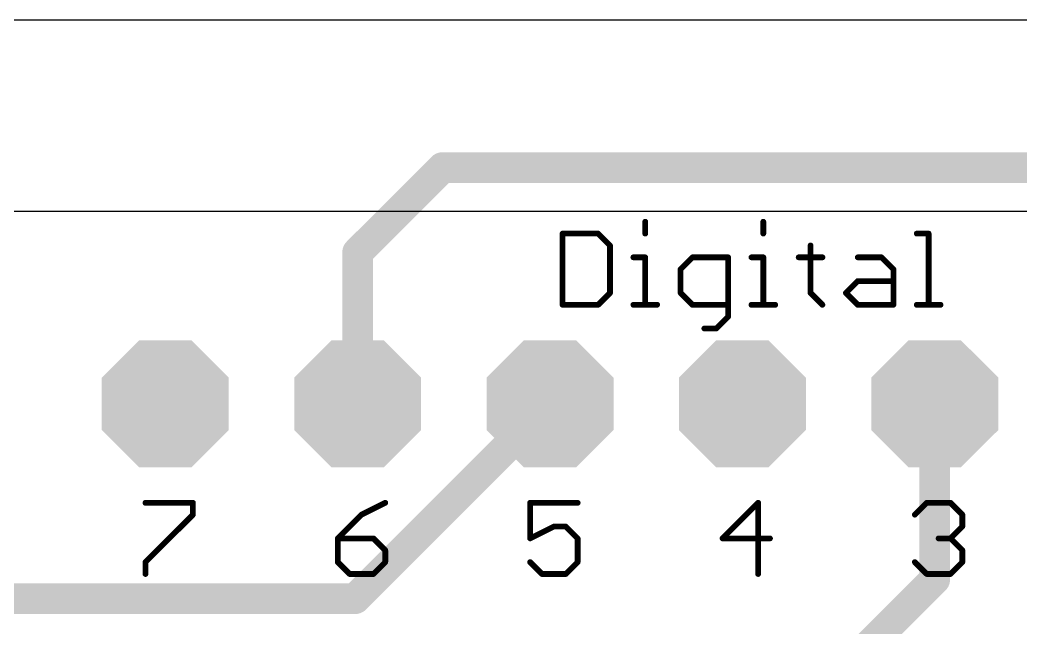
# Model space of a CAD drawing. Extents: x -5.4 to 69.8, y 0.1 to 57.2.
# Drawn here: x 45.02 to 58.24, y 49.22 to 57.25 of the extents above; entities that cross this region are included whole.
import ezdxf

# ---------------------------------------------------------------- set-up
doc = ezdxf.new("R2010")
doc.units = 0
for name, color, linetype in [('1', 22, 'CONTINUOUS'), ('17', 82, 'CONTINUOUS'), ('20', 7, 'CONTINUOUS'), ('21', 253, 'CONTINUOUS')]:
    doc.layers.add(name, color=color, linetype=linetype)

# ---------------------------------------------------------------- blocks, each defined once
blk = doc.blocks.new('OCTAGONP')
at = {"const_width": 0.5}
blk.add_lwpolyline([(-0.25, -0.1036), (-0.25, 0.1036), (-0.1036, 0.25), (0.1036, 0.25), (0.25, 0.1036), (0.25, -0.1036), (0.1036, -0.25), (-0.1036, -0.25), (-0.25, -0.1036), (-0.25, 0.1036)], dxfattribs=at)

msp = doc.modelspace()

# ---------------------------------------------------------------- linework, layer by layer
at = {"layer": '1', "const_width": 0.4064}
for points in [[(49.48, 54.18), (50.6, 55.3)], [(50.6, 55.3), (65.6, 55.3)], [(49.48, 52.18), (49.48, 54.18)], [(49.4462, 49.6062), (52.02, 52.18)], [(57.0992, 52.1792), (57.1, 52.18)], [(57.0992, 49.8602), (57.0992, 52.1792)], [(55.8194, 48.5804), (57.0992, 49.8602)], [(42.7736, 49.6062), (49.4462, 49.6062)]]:
    msp.add_lwpolyline(points, dxfattribs=at)
at = {"layer": '1', "const_width": 0.2032}
for points in [[(50.6, 55.4016, 1), (50.6, 55.1984)], [(50.6718, 55.2282, 1), (50.5282, 55.3718)], [(49.5816, 54.18, 1), (49.3784, 54.18)], [(49.4082, 54.2518, 1), (49.5518, 54.1082)], [(52.0918, 52.1082, 1), (51.9482, 52.2518)], [(57.2008, 52.1792, 1), (56.9976, 52.1792)], [(57.0274, 52.251, 1), (57.171, 52.1074)], [(57.1718, 52.1082, 1), (57.0282, 52.2518)], [(49.3784, 52.18, 1), (49.5816, 52.18)], [(56.9976, 49.8602, 1), (57.2008, 49.8602)], [(57.171, 49.7884, 1), (57.0274, 49.932)], [(49.3744, 49.678, 1), (49.518, 49.5344)], [(49.4462, 49.5046, 1), (49.4462, 49.7078)]]:
    msp.add_lwpolyline(points, format="xyb", dxfattribs=at)
at = {"layer": '20'}
for p, q in [((69.47, 57.25), (-0.05, 57.25)), ((65.736, 54.72), (1.22, 54.72))]:
    msp.add_line(p, q, dxfattribs=at)
at = {"layer": '21', "const_width": 0.0381}
for points in [[(53.2964, 54.5855, 1), (53.2583, 54.5855)], [(54.8556, 54.5855, 1), (54.8175, 54.5855)], [(52.1851, 54.4478, 1), (52.1851, 54.4097)], [(52.2042, 54.4287, 1), (52.1661, 54.4287)], [(52.6689, 54.4422, 1), (52.6419, 54.4152)], [(52.6554, 54.4097, 1), (52.6554, 54.4478)], [(56.8627, 54.4478, 1), (56.8627, 54.4097)], [(57.0385, 54.4287, 1), (57.0004, 54.4287)], [(57.0195, 54.4097, 1), (57.0195, 54.4478)], [(53.2583, 54.4287, 1), (53.2964, 54.4287)], [(54.8175, 54.4287, 1), (54.8556, 54.4287)], [(52.8312, 54.2719, 1), (52.7931, 54.2719)], [(52.7987, 54.2585, 1), (52.8256, 54.2854)], [(55.4793, 54.2719, 1), (55.4412, 54.2719)], [(53.1206, 54.1342, 1), (53.1206, 54.0961)], [(53.2964, 54.1152, 1), (53.2583, 54.1152)], [(53.2774, 54.0961, 1), (53.2774, 54.1342)], [(53.9011, 54.1342, 1), (53.9011, 54.0961)], [(53.9145, 54.1017, 1), (53.8876, 54.1286)], [(54.3904, 54.1152, 1), (54.3523, 54.1152)], [(54.3714, 54.0961, 1), (54.3714, 54.1342)], [(54.6798, 54.1342, 1), (54.6798, 54.0961)], [(54.8556, 54.1152, 1), (54.8175, 54.1152)], [(54.8366, 54.0961, 1), (54.8366, 54.1342)], [(55.3035, 54.1342, 1), (55.3035, 54.0961)], [(55.617, 54.0961, 1), (55.617, 54.1342)], [(56.0839, 54.1342, 1), (56.0839, 54.0961)], [(56.4109, 54.1286, 1), (56.384, 54.1017)], [(56.3975, 54.0961, 1), (56.3975, 54.1342)], [(53.7633, 53.9584, 1), (53.7252, 53.9584)], [(53.7308, 53.9719, 1), (53.7578, 53.9449)], [(56.5733, 53.9584, 1), (56.5352, 53.9584)], [(56.5408, 53.9449, 1), (56.5677, 53.9719)], [(56.0839, 53.8207, 1), (56.0839, 53.7826)], [(56.0974, 53.7882, 1), (56.0705, 53.8151)], [(56.5542, 53.7826, 1), (56.5542, 53.8207)], [(52.7931, 53.6449, 1), (52.8312, 53.6449)], [(52.8256, 53.6314, 1), (52.7987, 53.6583)], [(53.7578, 53.6583, 1), (53.7308, 53.6314)], [(53.7252, 53.6449, 1), (53.7633, 53.6449)], [(55.4737, 53.6583, 1), (55.4468, 53.6314)], [(55.4412, 53.6449, 1), (55.4793, 53.6449)], [(55.9406, 53.6583, 1), (55.9137, 53.6314)], [(55.9137, 53.6583, 1), (55.9406, 53.6314)], [(52.1851, 53.5072, 1), (52.1851, 53.4691)], [(52.1661, 53.4881, 1), (52.2042, 53.4881)], [(52.6419, 53.5016, 1), (52.6689, 53.4746)], [(52.6554, 53.4691, 1), (52.6554, 53.5072)], [(53.1206, 53.5072, 1), (53.1206, 53.4691)], [(53.2583, 53.4881, 1), (53.2964, 53.4881)], [(53.4342, 53.4691, 1), (53.4342, 53.5072)], [(53.9011, 53.5072, 1), (53.9011, 53.4691)], [(53.8876, 53.4746, 1), (53.9145, 53.5016)], [(54.3714, 53.4691, 1), (54.3714, 53.5072)], [(54.6798, 53.5072, 1), (54.6798, 53.4691)], [(54.8175, 53.4881, 1), (54.8556, 53.4881)], [(54.9933, 53.4691, 1), (54.9933, 53.5072)], [(55.6036, 53.4746, 1), (55.6305, 53.5016)], [(56.0839, 53.5072, 1), (56.0839, 53.4691)], [(56.0705, 53.4746, 1), (56.0974, 53.5016)], [(56.5352, 53.4881, 1), (56.5733, 53.4881)], [(56.5542, 53.4691, 1), (56.5542, 53.5072)], [(56.8627, 53.5072, 1), (56.8627, 53.4691)], [(57.0004, 53.4881, 1), (57.0385, 53.4881)], [(57.1762, 53.4691, 1), (57.1762, 53.5072)], [(54.3523, 53.3313, 1), (54.3904, 53.3313)], [(54.3848, 53.3179, 1), (54.3579, 53.3448)], [(54.0578, 53.1936, 1), (54.0578, 53.1555)], [(54.2011, 53.188, 1), (54.2281, 53.1611)], [(54.2146, 53.1555, 1), (54.2146, 53.1936)], [(46.6776, 50.8918, 1), (46.6776, 50.8537)], [(47.3237, 50.8727, 1), (47.2856, 50.8727)], [(47.3047, 50.8537, 1), (47.3047, 50.8918)], [(49.8532, 50.8557, 1), (49.8361, 50.8897)], [(51.7576, 50.8918, 1), (51.7576, 50.8537)], [(51.7766, 50.8727, 1), (51.7385, 50.8727)], [(52.3847, 50.8537, 1), (52.3847, 50.8918)], [(54.7869, 50.8727, 1), (54.7488, 50.8727)], [(54.7814, 50.8592, 1), (54.7544, 50.8862)], [(56.9943, 50.8918, 1), (56.9943, 50.8537)], [(57.0078, 50.8592, 1), (56.9809, 50.8862)], [(57.3214, 50.8862, 1), (57.2944, 50.8592)], [(57.3079, 50.8537, 1), (57.3079, 50.8918)], [(47.2856, 50.7159, 1), (47.3237, 50.7159)], [(47.3181, 50.7025, 1), (47.2912, 50.7294)], [(49.5226, 50.733, 1), (49.5396, 50.6989)], [(49.5446, 50.7025, 1), (49.5176, 50.7294)], [(56.8241, 50.7294, 1), (56.8511, 50.7025)], [(57.4837, 50.7159, 1), (57.4456, 50.7159)], [(57.4512, 50.7025, 1), (57.4781, 50.7294)], [(52.0711, 50.5782, 1), (52.0711, 50.5401)], [(52.0796, 50.5421, 1), (52.0626, 50.5762)], [(52.2414, 50.5726, 1), (52.2144, 50.5457)], [(52.2279, 50.5401, 1), (52.2279, 50.5782)], [(57.4456, 50.5592, 1), (57.4837, 50.5592)], [(57.4781, 50.5457, 1), (57.4512, 50.5726)], [(49.2176, 50.4215, 1), (49.2176, 50.3834)], [(49.2366, 50.4024, 1), (49.1985, 50.4024)], [(49.2041, 50.4159, 1), (49.2311, 50.3889)], [(49.7014, 50.4159, 1), (49.6744, 50.3889)], [(49.6879, 50.3834, 1), (49.6879, 50.4215)], [(51.7491, 50.4194, 1), (51.7661, 50.3854)], [(51.7385, 50.4024, 1), (51.7766, 50.4024)], [(52.4037, 50.4024, 1), (52.3656, 50.4024)], [(52.3712, 50.3889, 1), (52.3981, 50.4159)], [(54.2976, 50.4215, 1), (54.2976, 50.3834)], [(54.2841, 50.4159, 1), (54.3111, 50.3889)], [(54.9246, 50.3834, 1), (54.9246, 50.4215)], [(57.1511, 50.4215, 1), (57.1511, 50.3834)], [(57.3214, 50.4159, 1), (57.2944, 50.3889)], [(57.2944, 50.4159, 1), (57.3214, 50.3889)], [(57.3079, 50.3834, 1), (57.3079, 50.4215)], [(49.8637, 50.2456, 1), (49.8256, 50.2456)], [(49.8312, 50.2322, 1), (49.8581, 50.2591)], [(57.4837, 50.2456, 1), (57.4456, 50.2456)], [(57.4512, 50.2322, 1), (57.4781, 50.2591)], [(46.6966, 50.0889, 1), (46.6585, 50.0889)], [(46.6641, 50.1023, 1), (46.6911, 50.0754)], [(49.2311, 50.1023, 1), (49.2041, 50.0754)], [(49.1985, 50.0889, 1), (49.2366, 50.0889)], [(49.8256, 50.0889, 1), (49.8637, 50.0889)], [(49.8581, 50.0754, 1), (49.8312, 50.1023)], [(51.7711, 50.1023, 1), (51.7441, 50.0754)], [(52.3656, 50.0889, 1), (52.4037, 50.0889)], [(52.3981, 50.0754, 1), (52.3712, 50.1023)], [(56.8511, 50.1023, 1), (56.8241, 50.0754)], [(57.4456, 50.0889, 1), (57.4837, 50.0889)], [(57.4781, 50.0754, 1), (57.4512, 50.1023)], [(49.3743, 49.9512, 1), (49.3743, 49.9131)], [(49.3609, 49.9186, 1), (49.3878, 49.9456)], [(49.6744, 49.9456, 1), (49.7014, 49.9186)], [(49.6879, 49.9131, 1), (49.6879, 49.9512)], [(51.9143, 49.9512, 1), (51.9143, 49.9131)], [(51.9009, 49.9186, 1), (51.9278, 49.9456)], [(52.2144, 49.9456, 1), (52.2414, 49.9186)], [(52.2279, 49.9131, 1), (52.2279, 49.9512)], [(56.9943, 49.9512, 1), (56.9943, 49.9131)], [(56.9809, 49.9186, 1), (57.0078, 49.9456)], [(57.2944, 49.9456, 1), (57.3214, 49.9186)], [(57.3079, 49.9131, 1), (57.3079, 49.9512)], [(46.6585, 49.9321, 1), (46.6966, 49.9321)], [(54.7488, 49.9321, 1), (54.7869, 49.9321)]]:
    msp.add_lwpolyline(points, format="xyb", dxfattribs=at)
at = {"layer": '21', "const_width": 0.0762}
for points in [[(53.2774, 54.5855), (53.2774, 54.4287)], [(54.8366, 54.5855), (54.8366, 54.4287)], [(52.1851, 54.4287), (52.1851, 53.4881)], [(52.6554, 54.4287), (52.1851, 54.4287)], [(52.8122, 54.2719), (52.6554, 54.4287)], [(56.8627, 54.4287), (57.0195, 54.4287)], [(57.0195, 54.4287), (57.0195, 53.4881)], [(52.8122, 53.6449), (52.8122, 54.2719)], [(55.4603, 54.2719), (55.4603, 53.6449)], [(53.1206, 54.1152), (53.2774, 54.1152)], [(53.2774, 54.1152), (53.2774, 53.4881)], [(53.9011, 54.1152), (53.7443, 53.9584)], [(54.3714, 54.1152), (53.9011, 54.1152)], [(54.3714, 53.3313), (54.3714, 54.1152)], [(54.6798, 54.1152), (54.8366, 54.1152)], [(54.8366, 54.1152), (54.8366, 53.4881)], [(55.3035, 54.1152), (55.617, 54.1152)], [(56.0839, 54.1152), (56.3975, 54.1152)], [(56.3975, 54.1152), (56.5542, 53.9584)], [(53.7443, 53.9584), (53.7443, 53.6449)], [(56.5542, 53.9584), (56.5542, 53.4881)], [(55.9272, 53.6449), (56.0839, 53.8016)], [(56.0839, 53.8016), (56.5542, 53.8016)], [(52.6554, 53.4881), (52.8122, 53.6449)], [(53.7443, 53.6449), (53.9011, 53.4881)], [(55.4603, 53.6449), (55.617, 53.4881)], [(56.0839, 53.4881), (55.9272, 53.6449)], [(52.1851, 53.4881), (52.6554, 53.4881)], [(53.1206, 53.4881), (53.4342, 53.4881)], [(53.9011, 53.4881), (54.3714, 53.4881)], [(54.6798, 53.4881), (54.9933, 53.4881)], [(56.5542, 53.4881), (56.0839, 53.4881)], [(56.8627, 53.4881), (57.1762, 53.4881)], [(54.2146, 53.1746), (54.3714, 53.3313)], [(54.0578, 53.1746), (54.2146, 53.1746)], [(46.6776, 50.8727), (47.3047, 50.8727)], [(47.3047, 50.8727), (47.3047, 50.7159)], [(49.8447, 50.8727), (49.5311, 50.7159)], [(52.3847, 50.8727), (51.7576, 50.8727)], [(51.7576, 50.8727), (51.7576, 50.4024)], [(54.7679, 50.8727), (54.2976, 50.4024)], [(54.7679, 49.9321), (54.7679, 50.8727)], [(56.8376, 50.7159), (56.9943, 50.8727)], [(56.9943, 50.8727), (57.3079, 50.8727)], [(57.3079, 50.8727), (57.4647, 50.7159)], [(47.3047, 50.7159), (46.6776, 50.0889)], [(49.5311, 50.7159), (49.2176, 50.4024)], [(57.4647, 50.7159), (57.4647, 50.5592)], [(51.7576, 50.4024), (52.0711, 50.5592)], [(52.0711, 50.5592), (52.2279, 50.5592)], [(52.2279, 50.5592), (52.3847, 50.4024)], [(57.4647, 50.5592), (57.3079, 50.4024)], [(49.2176, 50.4024), (49.2176, 50.0889)], [(49.6879, 50.4024), (49.2176, 50.4024)], [(49.8447, 50.2456), (49.6879, 50.4024)], [(52.3847, 50.4024), (52.3847, 50.0889)], [(54.2976, 50.4024), (54.9246, 50.4024)], [(57.3079, 50.4024), (57.1511, 50.4024)], [(57.3079, 50.4024), (57.4647, 50.2456)], [(49.8447, 50.0889), (49.8447, 50.2456)], [(57.4647, 50.2456), (57.4647, 50.0889)], [(46.6776, 50.0889), (46.6776, 49.9321)], [(49.2176, 50.0889), (49.3743, 49.9321)], [(49.6879, 49.9321), (49.8447, 50.0889)], [(51.9143, 49.9321), (51.7576, 50.0889)], [(52.3847, 50.0889), (52.2279, 49.9321)], [(56.9943, 49.9321), (56.8376, 50.0889)], [(57.4647, 50.0889), (57.3079, 49.9321)], [(49.3743, 49.9321), (49.6879, 49.9321)], [(52.2279, 49.9321), (51.9143, 49.9321)], [(57.3079, 49.9321), (56.9943, 49.9321)]]:
    msp.add_lwpolyline(points, dxfattribs=at)

# ---------------------------------------------------------------- block references
at = {"layer": '17', "xscale": 1.6764, "yscale": 1.6764}
for p in [(46.94, 52.18), (46.94, 52.18), (49.48, 52.18), (49.48, 52.18), (52.02, 52.18), (52.02, 52.18), (54.56, 52.18), (54.56, 52.18), (57.1, 52.18), (57.1, 52.18)]:
    msp.add_blockref('OCTAGONP', p, dxfattribs=at)

doc.saveas('drawing.dxf')
